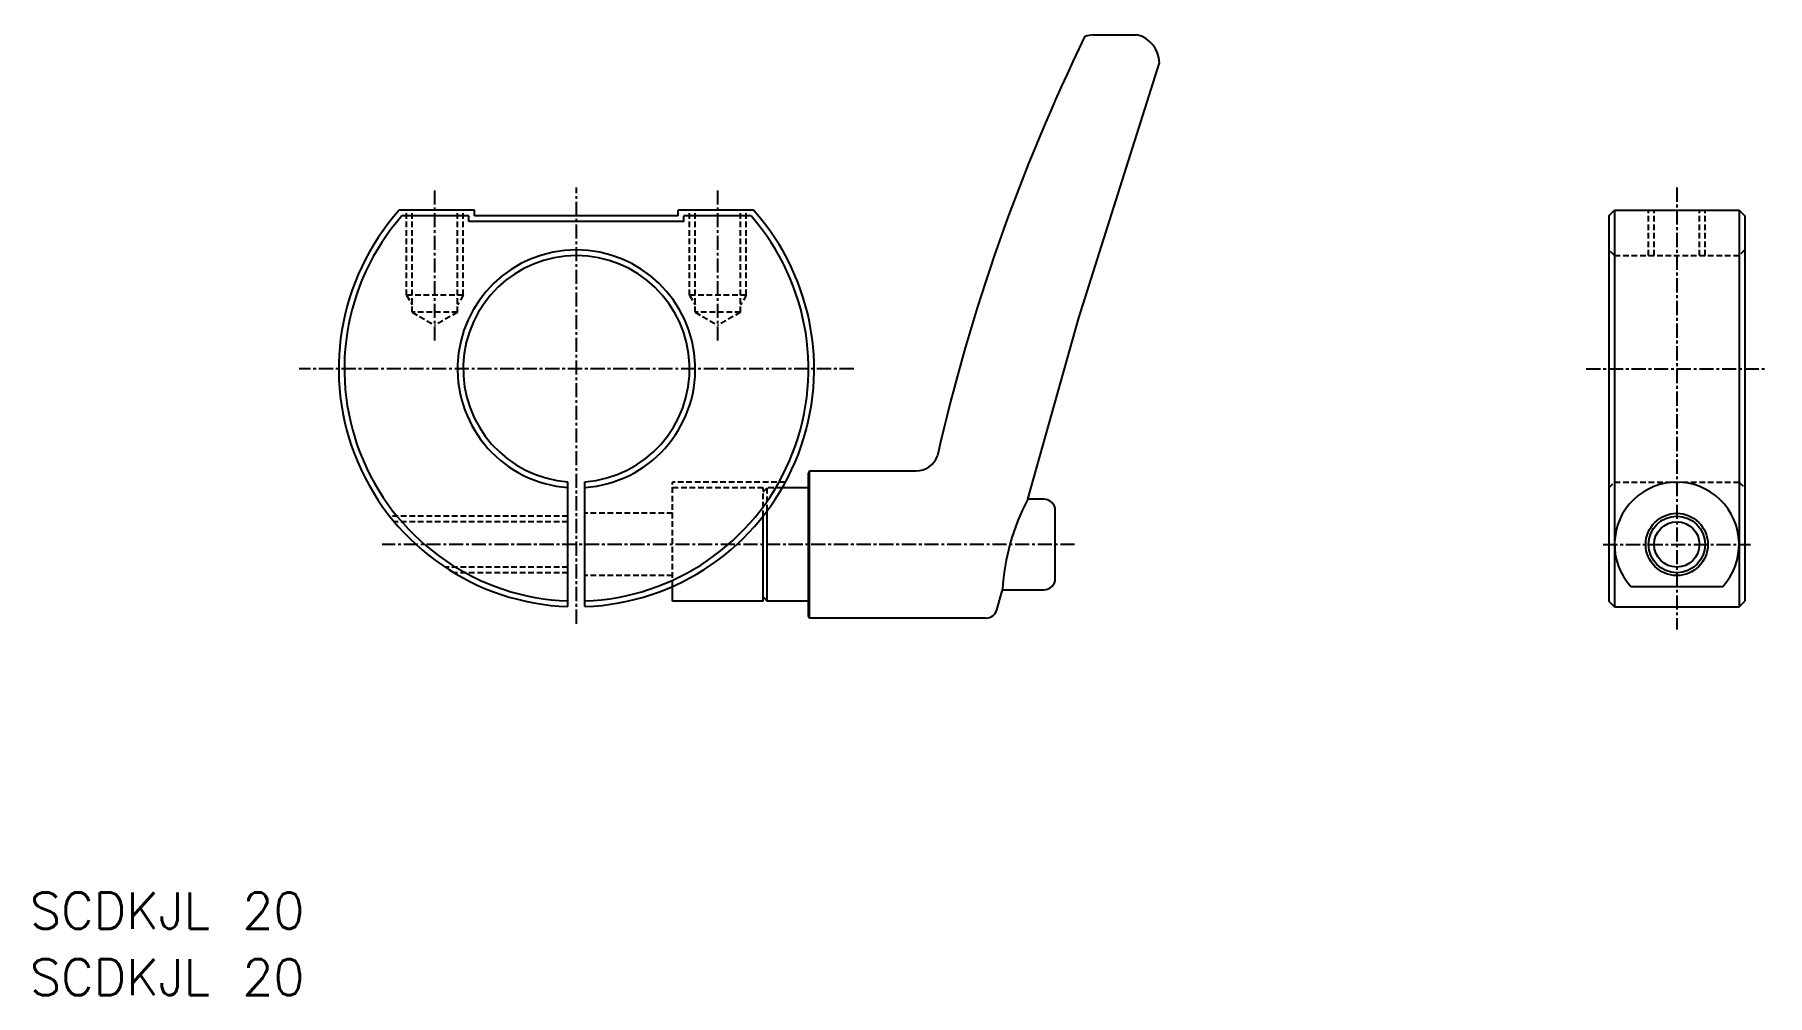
# Model space of a CAD drawing. Extents: x 10 to 163, y -104 to -19.
import ezdxf

# ---------------------------------------------------------------- set-up
doc = ezdxf.new("R2010")
doc.units = 0
doc.linetypes.add('CENTER', pattern=[2, 1.25, -0.25, 0.25, -0.25])
doc.linetypes.add('DASHED', pattern=[0.75, 0.5, -0.25])
doc.layers.get('0').update_dxf_attribs({"linetype": 'CONTINUOUS'})
doc.layers.add('CENTER', color=1, linetype='CENTER')
doc.styles.get("Standard").update_dxf_attribs({"font": 'txt.shx', "bigfont": 'bigfont.shx'})

# ---------------------------------------------------------------- blocks, each defined once
blk = doc.blocks.new('CLDF')
at = {"color": 7, "linetype": 'CONTINUOUS'}
for p, q in [((25.14, 45), (28.99, 45)), ((23.89, 20), (31, 42.52)), ((19.38, 4), (23.89, 20)), ((0.09, 6.5), (0, 6.3)), ((0, -6.3), (0, 6.3)), ((0.09, 6.5), (9.51, 6.5)), ((0.09, -6.5), (0.09, 6.5)), ((20.8, 4), (19.38, 4)), ((21.8, -3), (21.8, 3)), ((16.63, -5.77), (17.13, -4)), ((17.13, -4), (20.8, -4)), ((0.09, -6.5), (0, -6.3)), ((15.67, -6.5), (0.09, -6.5))]:
    blk.add_line(p, q, dxfattribs=at)
for centre, radius, start, end in [((178.43, -30.15), 171.3, 154.0311, 167.1877), ((25.95, 39.05), 6, 97.7241, 104.6825), ((28.43, 42.49), 2.57, 0.645, 77.5412), ((9.51, 8.5), 2, 270, 340.621), ((36.81, -5.22), 19.72, 152.1114, 176.4391), ((20.8, 3), 1, 0, 90), ((20.8, -3), 1, 270, 0), ((15.67, -5.5), 1, 270, 344.2753)]:
    blk.add_arc(centre, radius, start, end, dxfattribs=at)

msp = doc.modelspace()

# ---------------------------------------------------------------- linework, layer by layer
at = {"color": 7, "linetype": 'CONTINUOUS'}
for p, q in [((48.61, -34.54), (41.95, -34.54)), ((48.11, -35.04), (42.18, -35.04)), ((48.11, -35.54), (48.11, -35.04)), ((48.61, -35.04), (48.61, -34.54)), ((66.61, -35.04), (48.61, -35.04)), ((73.26, -34.54), (66.61, -34.54)), ((66.61, -35.04), (66.61, -34.54)), ((67.11, -35.54), (67.11, -35.04)), ((73.03, -35.04), (67.11, -35.04)), ((148.82, -35.04), (149.32, -34.54)), ((148.82, -35.04), (148.82, -69.04)), ((149.32, -34.54), (149.32, -69.54)), ((149.32, -34.54), (160.32, -34.54)), ((160.32, -34.54), (160.32, -69.54)), ((160.32, -34.54), (160.82, -35.04)), ((160.82, -35.04), (160.82, -69.04)), ((67.11, -35.54), (48.11, -35.54)), ((56.86, -69.52), (56.86, -58.51)), ((58.36, -69.52), (58.36, -58.51)), ((78.11, -59.04), (75.79, -59.04)), ((74.47, -69.04), (74.47, -61.05)), ((74.11, -69.04), (74.11, -61.53)), ((66.11, -69.04), (66.11, -67.74)), ((74.11, -68.67), (74.47, -69.04)), ((150.75, -67.74), (158.88, -67.74)), ((74.11, -69.04), (66.11, -69.04)), ((78.11, -69.04), (74.47, -69.04)), ((149.32, -69.54), (148.82, -69.04)), ((149.32, -69.54), (160.32, -69.54)), ((160.32, -69.54), (160.82, -69.04))]:
    msp.add_line(p, q, dxfattribs=at)
at = {"color": 3, "linetype": 'DASHED'}
for p, q in [((42.61, -42.04), (42.61, -34.54)), ((43.11, -43.54), (43.11, -34.54)), ((47.11, -43.54), (47.11, -34.54)), ((47.61, -42.04), (47.61, -34.54)), ((67.61, -42.04), (67.61, -34.54)), ((68.11, -43.54), (68.11, -34.54)), ((72.11, -43.54), (72.11, -34.54)), ((72.61, -42.04), (72.61, -34.54)), ((152.32, -38.54), (152.32, -34.54)), ((152.82, -38.54), (152.82, -34.54)), ((156.82, -38.54), (156.82, -34.54)), ((157.32, -38.54), (157.32, -34.54)), ((149.32, -38.54), (148.82, -38.04)), ((160.82, -38.04), (160.32, -38.54)), ((149.32, -38.54), (160.32, -38.54)), ((47.61, -42.04), (42.61, -42.04)), ((42.61, -42.04), (43.11, -42.9)), ((47.61, -42.04), (47.11, -42.9)), ((72.61, -42.04), (67.61, -42.04)), ((67.61, -42.04), (68.11, -42.9)), ((72.61, -42.04), (72.11, -42.9)), ((47.11, -43.54), (43.11, -43.54)), ((43.11, -43.54), (45.11, -44.69)), ((47.11, -43.54), (45.11, -44.69)), ((72.11, -43.54), (68.11, -43.54)), ((68.11, -43.54), (70.11, -44.69)), ((72.11, -43.54), (70.11, -44.69)), ((66.11, -67.74), (66.11, -58.54)), ((76.07, -58.54), (66.11, -58.54)), ((74.11, -59.04), (66.11, -59.04)), ((74.11, -61.53), (74.11, -59.04)), ((74.11, -59.4), (74.47, -59.04)), ((74.47, -61.05), (74.47, -59.04)), ((75.79, -59.04), (74.47, -59.04)), ((148.82, -59.04), (149.32, -58.54)), ((149.32, -58.54), (160.32, -58.54)), ((160.32, -58.54), (160.82, -59.04)), ((56.86, -61.54), (41.11, -61.54)), ((56.86, -62.04), (41.52, -62.04)), ((66.11, -61.29), (58.36, -61.29)), ((56.86, -66.04), (46, -66.04)), ((56.86, -66.54), (46.79, -66.54)), ((66.11, -66.79), (58.36, -66.79))]:
    msp.add_line(p, q, dxfattribs=at)
at = {"color": 7, "linetype": 'CONTINUOUS'}
for radius in [2.75, 2]:
    msp.add_circle((154.82, -64.04), radius, dxfattribs=at)
at = {"color": 3, "linetype": 'CONTINUOUS'}
msp.add_circle((154.82, -64.04), 2.5, dxfattribs=at)
at = {"color": 7, "linetype": 'CONTINUOUS'}
for centre, radius, start, end in [((57.61, -48.54), 21, 138.1897, 267.9533), ((57.61, -48.54), 20.5, 138.8116, 267.9033), ((57.61, -48.54), 21, 272.0467, 41.8103), ((57.61, -48.54), 20.5, 272.0967, 41.1884), ((57.61, -48.54), 10.5, 274.096, 265.904), ((57.61, -48.54), 10, 274.3012, 265.6988), ((154.82, -64.04), 5.5, 317.6818, 222.3182)]:
    msp.add_arc(centre, radius, start, end, dxfattribs=at)
at = {"layer": 'CENTER', "color": 1, "linetype": 'CENTER'}
for p, q in [((45.11, -46.04), (45.11, -32.54)), ((57.61, -71.04), (57.61, -32.54)), ((70.11, -46.04), (70.11, -32.54)), ((154.82, -32.54), (154.82, -71.54)), ((82.11, -48.54), (33.11, -48.54)), ((146.82, -48.54), (162.82, -48.54)), ((101.61, -64.04), (40.46, -64.04)), ((148.32, -64.04), (161.32, -64.04))]:
    msp.add_line(p, q, dxfattribs=at)

# ---------------------------------------------------------------- block references
at = {"color": 7, "linetype": 'CONTINUOUS'}
msp.add_blockref('CLDF', (78.11, -64.04), dxfattribs=at)

# ---------------------------------------------------------------- texts
for p in [(9.34, -97.96), (9.34, -103.84)]:
    msp.add_text('SCDKJL 20', height=3.2, dxfattribs=at).set_placement(p)

doc.saveas('drawing.dxf')
